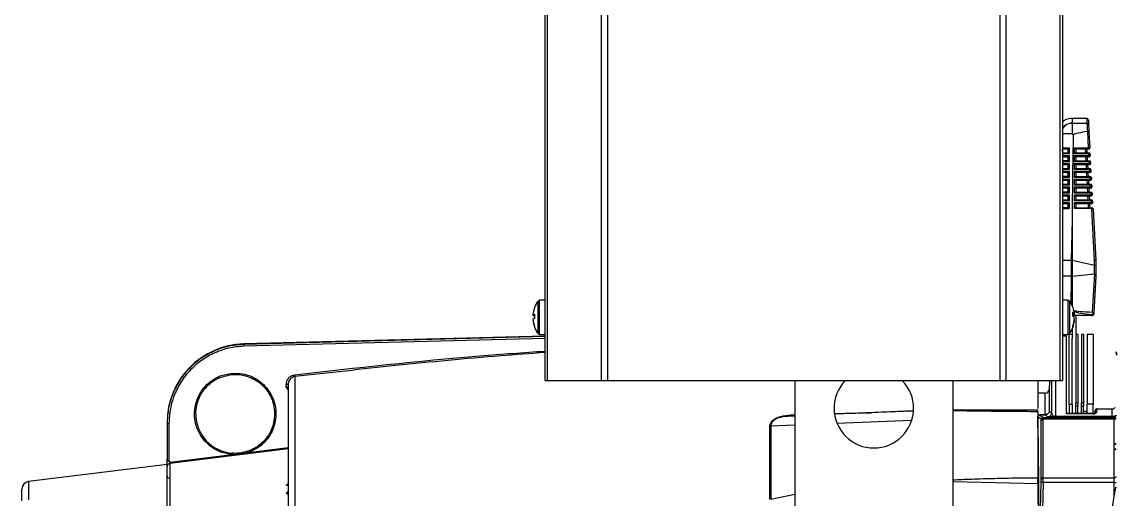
# Model space of a CAD drawing. Extents: x 7 to 135, y 1 to 99.
# Drawn here: x 7.95 to 16.62, y 47.36 to 51.14 of the extents above; entities that cross this region are included whole.
import ezdxf

# ---------------------------------------------------------------- set-up
doc = ezdxf.new("R2010")
doc.units = 0
doc.header["$MEASUREMENT"] = 0
doc.layers.add('OBJECT', color=7, linetype='CONTINUOUS')

msp = doc.modelspace()

# ---------------------------------------------------------------- linework, layer by layer
at = {"layer": 'OBJECT'}
for p, q in [((12.0922, 48.3), (12.0922, 55.075)), ((12.1127, 48.3), (12.1127, 55.075)), ((12.5401, 48.3), (12.5401, 55.075)), ((12.5896, 48.3), (12.5896, 55.075)), ((15.6948, 55.075), (15.6948, 48.3)), ((15.7443, 55.075), (15.7443, 48.3)), ((16.1717, 55.075), (16.1717, 48.3)), ((16.1922, 55.075), (16.1922, 48.3)), ((16.387, 50.375), (16.268, 50.375)), ((16.2684, 50.3384), (16.2684, 50.3379)), ((16.2684, 50.3379), (16.3889, 50.3379)), ((16.2684, 50.2542), (16.2774, 50.2451)), ((16.3924, 50.2724), (16.3921, 50.2724)), ((16.3992, 50.1437), (16.3924, 50.2724)), ((16.402, 50.27), (16.4087, 50.143)), ((16.1922, 50.1158), (16.1927, 50.132)), ((16.2384, 50.1031), (16.2384, 50.1328)), ((16.2889, 50.1428), (16.3992, 50.1437)), ((16.2889, 50.0947), (16.2889, 50.1428)), ((16.3988, 50.1325), (16.2984, 50.1316)), ((16.2984, 50.1318), (16.2984, 50.1034)), ((16.3764, 50.1027), (16.3748, 50.1323)), ((16.3842, 50.1324), (16.3858, 50.1026)), ((16.2384, 50.0411), (16.2384, 50.0708)), ((16.4019, 50.0937), (16.2889, 50.0947)), ((16.2889, 50.0808), (16.4025, 50.0817)), ((16.2889, 50.0327), (16.2889, 50.0808)), ((16.4052, 50.0317), (16.2889, 50.0327)), ((16.2983, 50.1034), (16.4014, 50.1025)), ((16.2983, 50.0414), (16.4047, 50.0404)), ((16.4021, 50.0705), (16.2984, 50.0696)), ((16.2984, 50.0698), (16.2984, 50.0414)), ((16.3796, 50.0407), (16.3781, 50.0703)), ((16.3875, 50.0704), (16.3891, 50.0406)), ((16.4025, 50.0817), (16.4019, 50.0937)), ((16.4058, 50.0198), (16.4052, 50.0317)), ((16.4113, 50.093), (16.412, 50.0811)), ((16.4146, 50.031), (16.4152, 50.0191)), ((16.2384, 49.9792), (16.2384, 50.0087)), ((16.2384, 49.9172), (16.2384, 49.9466)), ((16.2889, 50.0188), (16.4058, 50.0198)), ((16.2889, 49.9707), (16.2889, 50.0188)), ((16.4084, 49.9696), (16.2889, 49.9707)), ((16.2889, 49.9568), (16.4091, 49.9578)), ((16.2889, 49.9087), (16.2889, 49.9568)), ((16.2983, 49.9794), (16.408, 49.9784)), ((16.4053, 50.0086), (16.2984, 50.0076)), ((16.2984, 50.0078), (16.2984, 49.9794)), ((16.4086, 49.9466), (16.2984, 49.9456)), ((16.2984, 49.9458), (16.2984, 49.9174)), ((16.3829, 49.9786), (16.3814, 50.0083)), ((16.3862, 49.9166), (16.3846, 49.9464)), ((16.3908, 50.0084), (16.3924, 49.9786)), ((16.394, 49.9465), (16.3956, 49.9165)), ((16.4091, 49.9578), (16.4084, 49.9696)), ((16.4179, 49.9689), (16.4185, 49.9571)), ((16.2384, 49.8552), (16.2384, 49.8846)), ((16.4117, 49.9076), (16.2889, 49.9087)), ((16.2889, 49.8948), (16.4123, 49.8958)), ((16.2889, 49.8467), (16.2889, 49.8948)), ((16.2983, 49.9174), (16.4113, 49.9164)), ((16.4119, 49.8846), (16.2984, 49.8836)), ((16.2984, 49.8838), (16.2984, 49.8554)), ((16.3895, 49.8546), (16.3879, 49.8844)), ((16.3973, 49.8845), (16.3989, 49.8545)), ((16.4123, 49.8958), (16.4117, 49.9076)), ((16.4212, 49.9069), (16.4218, 49.8951)), ((16.2384, 49.7932), (16.2384, 49.8225)), ((16.415, 49.8456), (16.2889, 49.8467)), ((16.2889, 49.8328), (16.4156, 49.8339)), ((16.2889, 49.7847), (16.2889, 49.8328)), ((16.4183, 49.7835), (16.2889, 49.7847)), ((16.2889, 49.7708), (16.4189, 49.7719)), ((16.2889, 49.7227), (16.2889, 49.7708)), ((16.2983, 49.8554), (16.4145, 49.8544)), ((16.2983, 49.7934), (16.4178, 49.7923)), ((16.4152, 49.8226), (16.2984, 49.8216)), ((16.2984, 49.8218), (16.2984, 49.7934)), ((16.3927, 49.7925), (16.3912, 49.8224)), ((16.4006, 49.8225), (16.4022, 49.7925)), ((16.4156, 49.8339), (16.415, 49.8456)), ((16.4189, 49.7719), (16.4183, 49.7835)), ((16.4244, 49.8449), (16.4251, 49.8332)), ((16.4277, 49.7829), (16.4283, 49.7712)), ((16.2384, 49.7313), (16.2384, 49.7604)), ((16.2384, 49.6693), (16.2384, 49.6984)), ((16.4215, 49.7215), (16.2889, 49.7227)), ((16.2889, 49.7088), (16.4221, 49.7099)), ((16.2889, 49.6607), (16.2889, 49.7088)), ((16.2983, 49.7314), (16.4211, 49.7303)), ((16.4184, 49.7607), (16.2984, 49.7596)), ((16.2984, 49.7598), (16.2984, 49.7314)), ((16.4217, 49.6987), (16.2984, 49.6976)), ((16.2984, 49.6978), (16.2984, 49.6694)), ((16.396, 49.7305), (16.3944, 49.7605)), ((16.3993, 49.6685), (16.3977, 49.6985)), ((16.4039, 49.7605), (16.4055, 49.7304)), ((16.4071, 49.6986), (16.4087, 49.6684)), ((16.4221, 49.7099), (16.4215, 49.7215)), ((16.431, 49.7208), (16.4316, 49.7092)), ((16.4248, 49.6595), (16.2889, 49.6607)), ((16.2983, 49.6694), (16.4244, 49.6683)), ((16.4464, 49.251), (16.4248, 49.6595)), ((16.4343, 49.6588), (16.4559, 49.25)), ((16.2684, 49.5386), (16.2684, 49.2501)), ((16.2668, 49.25), (16.2616, 49.25)), ((16.2616, 49.25), (16.2616, 49.125)), ((16.2668, 49.125), (16.2668, 49.25)), ((16.2699, 49.2497), (16.2699, 49.1252)), ((16.4461, 49.2115), (16.2699, 49.2497)), ((16.4464, 49.2114), (16.4464, 49.251)), ((16.4559, 49.25), (16.4559, 49.25)), ((16.4559, 49.25), (16.4559, 49.2108)), ((16.4461, 49.1438), (16.4461, 49.2115)), ((16.4559, 49.2108), (16.4559, 49.1333)), ((16.2616, 49.125), (16.2668, 49.125)), ((16.2676, 49.125), (16.2691, 49.1251)), ((16.2676, 48.8953), (16.2676, 49.125)), ((16.2691, 49.1251), (16.2691, 48.8919)), ((16.2699, 49.1252), (16.4461, 49.1438)), ((16.4311, 48.8414), (16.4475, 49.1436)), ((16.4559, 49.125), (16.4402, 48.8367)), ((16.4559, 49.1333), (16.4559, 49.125)), ((12.0366, 48.6713), (12.0366, 48.9287)), ((12.0922, 48.935), (12.0488, 48.935)), ((12.0488, 48.665), (12.0488, 48.935)), ((16.2356, 48.935), (16.1922, 48.935)), ((16.2356, 48.935), (16.2356, 48.6723)), ((16.2478, 48.9287), (16.2478, 48.6782)), ((11.9967, 48.8201), (12.0092, 48.8188)), ((12.009, 48.8153), (11.9967, 48.8164)), ((16.2754, 48.8218), (16.2877, 48.8233)), ((11.9967, 48.7799), (11.9971, 48.7799)), ((16.2877, 48.8114), (16.275, 48.8106)), ((16.2863, 48.7768), (16.2877, 48.7767)), ((16.4206, 48.815), (16.2873, 48.815)), ((16.2984, 48.815), (16.2984, 48.6335)), ((16.4206, 48.815), (16.4296, 48.8151)), ((12.0922, 48.6519), (9.7058, 48.5895)), ((12.0922, 48.6477), (9.7058, 48.5853)), ((12.0488, 48.665), (12.0922, 48.665)), ((16.1922, 48.665), (16.2356, 48.665)), ((16.2237, 48.65), (16.1922, 48.65)), ((16.2237, 48.0344), (16.2237, 48.65)), ((16.2356, 48.6723), (16.2356, 48.665)), ((16.2684, 48.665), (16.2444, 48.665)), ((16.2444, 48.1128), (16.2444, 48.665)), ((16.2478, 48.6782), (16.2478, 48.6713)), ((16.2684, 48.7064), (16.2684, 48.6335)), ((16.3133, 48.665), (16.2984, 48.665)), ((16.3133, 48.665), (16.3133, 48.1217)), ((16.3582, 48.665), (16.3433, 48.665)), ((16.3433, 48.665), (16.3433, 48.1217)), ((16.3582, 48.665), (16.3582, 48.1217)), ((16.4362, 48.665), (16.3882, 48.665)), ((16.3882, 48.665), (16.3882, 48.1128)), ((16.4362, 48.665), (16.4362, 48.1128)), ((9.7058, 48.5895), (9.7058, 48.5853)), ((12.0922, 48.6331), (9.7062, 48.5707)), ((16.2684, 48.1128), (16.2684, 48.6335)), ((16.2984, 48.6335), (16.2984, 48.1217)), ((10.1102, 48.3302), (10.1102, 46.3485)), ((12.0922, 48.3), (12.1127, 48.3)), ((12.1127, 48.3), (12.5401, 48.3)), ((12.5401, 48.3), (12.5896, 48.3)), ((12.5896, 48.3), (15.6948, 48.3)), ((14.0722, 48.3), (14.0722, 44.5374)), ((15.3222, 48.3), (15.3222, 44.5374)), ((15.6948, 48.3), (15.7443, 48.3)), ((15.7443, 48.3), (16.1717, 48.3)), ((15.9972, 48.3), (15.9972, 48.0767)), ((16.09, 48.3), (16.0863, 48.2284)), ((16.1069, 48.041), (16.1069, 48.3)), ((16.1368, 48.3), (16.1368, 48.0162)), ((16.1717, 48.3), (16.1922, 48.3)), ((10.0422, 48.2475), (10.0422, 48.2699)), ((16.0863, 48.2284), (16.0863, 48.0563)), ((16.0563, 48.2), (15.9972, 48.2)), ((16.0563, 48.0287), (16.0563, 48.2)), ((16.2984, 48.1217), (16.3133, 48.1217)), ((16.2984, 48.0965), (16.2984, 48.1217)), ((16.3133, 48.1217), (16.3133, 48.0965)), ((16.3433, 48.1217), (16.3582, 48.1217)), ((16.3433, 48.0965), (16.3433, 48.1217)), ((16.3582, 48.1217), (16.3582, 48.0965)), ((15.0115, 48.0585), (14.3859, 48.0319)), ((15.0053, 48.058), (14.3913, 48.0319)), ((15.9972, 48.0655), (15.3222, 48.0635)), ((15.9972, 48.0526), (15.9972, 47.5294)), ((16.4346, 48.0372), (16.2237, 48.0372)), ((16.2444, 48.1128), (16.2684, 48.1128)), ((16.2444, 48.1128), (16.2444, 48.0372)), ((16.2684, 48.1128), (16.2684, 48.0372)), ((16.3133, 48.0965), (16.2984, 48.0965)), ((16.2984, 48.0372), (16.2984, 48.0965)), ((16.3133, 48.0372), (16.3133, 48.0965)), ((16.3582, 48.0965), (16.3433, 48.0965)), ((16.3433, 48.0372), (16.3433, 48.0965)), ((16.3582, 48.0372), (16.3582, 48.0965)), ((16.3882, 48.0528), (16.3582, 48.0528)), ((16.4362, 48.1128), (16.3882, 48.1128)), ((16.3882, 48.0372), (16.3882, 48.1128)), ((16.4346, 48.0344), (16.4346, 48.0372)), ((16.4362, 48.0373), (16.4362, 48.1128)), ((16.4492, 48.0429), (16.4492, 48.0463)), ((16.4637, 48.0749), (16.4639, 48.0749)), ((16.4639, 48.0749), (16.4642, 48.0555)), ((16.4639, 48.0749), (16.5873, 48.0749)), ((16.5873, 48.0162), (16.5873, 48.0749)), ((9.0972, 47.9587), (9.0972, 47.6776)), ((9.1122, 47.959), (9.1122, 47.6602)), ((14.0722, 48.0184), (14.0353, 48.0168)), ((14.4056, 47.9607), (14.9972, 47.9847)), ((16.0236, 47.9921), (15.9961, 48.0118)), ((16.0092, 48.0287), (16.0563, 48.0287)), ((16.0092, 48.0279), (16.0092, 48.0287)), ((16.0092, 48.0279), (16.0386, 48.0067)), ((16.0563, 48.0279), (16.0092, 48.0279)), ((16.0386, 48.0067), (16.6023, 48.0067)), ((16.6023, 47.9929), (16.039, 47.9929)), ((16.0563, 48.0287), (16.0563, 48.0287)), ((16.0563, 48.0279), (16.0563, 48.0287)), ((16.0564, 48.0279), (16.0563, 48.0279)), ((16.1368, 48.0105), (16.1368, 48.0162)), ((16.1368, 48.0162), (16.5873, 48.0162)), ((16.5959, 48.0105), (16.1368, 48.0105)), ((16.4346, 48.0344), (16.2237, 48.0344)), ((16.6023, 48.0067), (16.6023, 48.0102)), ((16.6023, 47.9929), (16.6023, 48.0067)), ((16.6023, 47.7933), (16.6023, 47.9929)), ((13.8807, 47.9394), (13.8736, 47.9389)), ((13.8807, 47.9394), (14.0722, 47.9472)), ((10.0572, 47.7588), (9.1191, 47.6432)), ((9.1221, 47.6533), (9.6121, 47.7137)), ((9.6121, 47.7137), (9.7396, 47.7295)), ((9.7396, 47.7295), (10.0572, 47.7686)), ((16.6023, 47.5285), (16.6023, 47.7504)), ((9.0968, 47.6342), (7.9995, 47.4994)), ((9.0968, 46.3572), (9.0968, 47.6342)), ((9.1221, 47.6533), (9.1122, 47.6602)), ((9.1191, 47.6432), (9.1191, 46.3308)), ((16.039, 47.5285), (16.6023, 47.5285)), ((16.6023, 47.4912), (16.6023, 47.5285)), ((7.9468, 47.3468), (7.9468, 47.4399)), ((7.9995, 47.4994), (7.9995, 47.3541)), ((15.3222, 47.4998), (15.9972, 47.4849)), ((15.9972, 46.402), (16.0236, 47.4913)), ((15.9972, 47.4849), (15.9972, 47.3172)), ((16.0386, 47.4912), (16.0091, 46.2764)), ((16.6023, 47.4912), (16.0386, 47.4912)), ((16.6023, 47.3798), (16.6023, 47.4912)), ((13.8807, 47.3602), (14.0722, 47.4006)), ((16.5867, 47.2801), (16.6023, 47.3798))]:
    msp.add_line(p, q, dxfattribs=at)
at = {"layer": 'OBJECT', "flags": 128}
for points in [[(16.3889, 50.3379), (16.3875, 50.3657), (16.387, 50.375)], [(16.3921, 50.2724), (16.3912, 50.2916), (16.3904, 50.3082), (16.3897, 50.3218), (16.3892, 50.3318), (16.3889, 50.3379)], [(16.397, 50.3655), (16.397, 50.3655), (16.3974, 50.3563), (16.3989, 50.3286)], [(16.3989, 50.3286), (16.3992, 50.3232), (16.3997, 50.3142), (16.4003, 50.3021), (16.4011, 50.2872), (16.402, 50.27)], [(16.2877, 48.8114), (16.2869, 48.8184), (16.286, 48.825)], [(16.4296, 48.8151), (16.4296, 48.8164), (16.4298, 48.8192), (16.4299, 48.8234)], [(16.4402, 48.8367), (16.4399, 48.8305), (16.4397, 48.8263), (16.4396, 48.8245)], [(9.6062, 48.3563), (9.6064, 48.3543), (9.6066, 48.3524), (9.6068, 48.3506), (9.6069, 48.3491), (9.607, 48.3478), (9.6071, 48.3468), (9.6072, 48.3463), (9.6072, 48.3461)], [(16.6023, 47.5285), (16.6053, 47.5286), (16.6081, 47.5292), (16.6107, 47.5301), (16.6129, 47.5313), (16.6148, 47.5327), (16.6162, 47.5344), (16.6171, 47.5362), (16.6173, 47.538)]]:
    msp.add_lwpolyline(points, dxfattribs=at)
at = {"layer": 'OBJECT'}
for centre, radius, start, end in [((16.387, 50.365), 0.01, 3.02255, 85.06531), ((16.389, 50.328), 0.00991, 3.46812, 90.55807), ((16.3448, 50.1402), 0.0545, 351.86657, 3.68243), ((16.3987, 50.1425), 0.01, 270.5, 3.02255), ((16.4025, 50.1236), 0.0204, 72.38843, 99.27879), ((16.3609, 50.0961), 0.041, 356.69058, 8.99224), ((16.4014, 50.0925), 0.01, 3.02255, 89.5), ((16.4052, 50.0736), 0.0204, 72.37884, 99.28131), ((16.3481, 50.0782), 0.0545, 351.86796, 3.68127), ((16.402, 50.0805), 0.01, 270.5, 3.02255), ((16.4058, 50.0616), 0.0204, 72.37712, 99.28304), ((16.3643, 50.034), 0.041, 356.68239, 9.00768), ((16.4046, 50.0304), 0.01, 3.02255, 89.5), ((16.4084, 50.0115), 0.0204, 72.37884, 99.28131), ((16.3514, 50.0163), 0.0545, 351.8641, 3.67915), ((16.4053, 50.0186), 0.01, 270.5, 3.02255), ((16.4091, 49.9996), 0.0204, 72.39562, 99.26454), ((16.3675, 49.972), 0.041, 356.68801, 9.00206), ((16.4079, 49.9684), 0.01, 3.02255, 89.5), ((16.4117, 49.9495), 0.0204, 72.39015, 99.27707), ((16.3546, 49.9543), 0.0545, 351.86359, 3.67942), ((16.4085, 49.9566), 0.01, 270.5, 3.02255), ((16.4123, 49.9377), 0.0204, 72.38669, 99.28002), ((16.3708, 49.91), 0.041, 356.68772, 9.00273), ((16.4112, 49.9064), 0.01, 3.02255, 89.5), ((16.415, 49.8875), 0.0204, 72.39216, 99.26748), ((16.3579, 49.8923), 0.0545, 351.86796, 3.68127), ((16.4118, 49.8946), 0.01, 270.5, 3.02255), ((16.4156, 49.8757), 0.0204, 72.37712, 99.28304), ((16.374, 49.8479), 0.041, 356.69142, 8.99903), ((16.4145, 49.8444), 0.01, 3.02255, 89.5), ((16.4183, 49.8255), 0.0204, 72.37672, 99.28292), ((16.3612, 49.8304), 0.0545, 351.86708, 3.68215), ((16.4151, 49.8326), 0.01, 270.5, 3.02255), ((16.4189, 49.8137), 0.0204, 72.3939, 99.26625), ((16.3774, 49.7859), 0.041, 356.67845, 9.00398), ((16.4177, 49.7823), 0.01, 3.02255, 89.5), ((16.4215, 49.7634), 0.0204, 72.37712, 99.28304), ((16.3645, 49.7684), 0.0545, 351.86359, 3.67942), ((16.4184, 49.7707), 0.01, 270.5, 3.02255), ((16.4222, 49.7518), 0.0204, 72.37884, 99.28131), ((16.3806, 49.7239), 0.041, 356.67801, 9.00442), ((16.421, 49.7203), 0.01, 3.02255, 89.5), ((16.4248, 49.7014), 0.0204, 72.38843, 99.27879), ((16.3677, 49.7064), 0.0545, 351.86431, 3.67894), ((16.4216, 49.7087), 0.01, 270.5, 3.02255), ((16.4254, 49.6898), 0.0204, 72.37538, 99.28427), ((16.3839, 49.6619), 0.0409, 356.67772, 9.0051), ((16.4243, 49.6583), 0.01, 3.02255, 89.5), ((16.4281, 49.6393), 0.0204, 72.3939, 99.26625), ((12.216, 48.8), 0.2208, 144.3318, 159.58293), ((12.0488, 48.92), 0.015, 90, 144.3318), ((16.2356, 48.92), 0.015, 35.6682, 90), ((16.0684, 48.8), 0.2208, 14.38961, 35.6682), ((12.2141, 48.802), 0.2181, 159.71923, 175.23436), ((12.0115, 48.7998), 0.0252, 94.54373, 125.93209), ((12.018, 48.8394), 0.0313, 227.2184, 254.25261), ((12.0106, 48.8764), 0.00169, 132.31316, 187.53413), ((12.2759, 48.8078), 0.267, 176.3425, 183.6575), ((16.2547, 48.813), 0.0345, 17.46263, 54.27957), ((16.0341, 48.8248), 0.2413, 356.15281, 3.84719), ((16.0921, 48.8061), 0.1963, 5.02924, 14.38103), ((16.4296, 48.8251), 0.00999, 269.95127, 356.85579), ((16.4296, 48.8251), 0.01, 270.80897, 356.89407), ((12.018, 48.7606), 0.0313, 105.74976, 132.77923), ((12.2168, 48.802), 0.2209, 184.77675, 200.16378), ((12.2141, 48.798), 0.2181, 184.76564, 200.28077), ((12.2763, 48.7921), 0.2674, 178.31775, 180.33783), ((16.0684, 48.8), 0.2208, 324.3318, 345.61039), ((16.2455, 48.7758), 0.044, 16.95542, 48.19426), ((16.0843, 48.8066), 0.2042, 338.99634, 354.9416), ((16.0925, 48.7938), 0.1959, 338.58843, 354.97946), ((16.2468, 48.7279), 0.0286, 348.79888, 11.20112), ((16.2537, 48.8205), 0.0352, 324.34205, 344.96674), ((16.4297, 48.8157), 0.000667, 258.31642, 270.49881), ((12.0133, 48.7238), 0.00431, 151.66771, 191.58423), ((12.216, 48.8), 0.2208, 200.41707, 215.6682), ((12.0488, 48.68), 0.015, 215.6682, 270), ((16.2356, 48.68), 0.015, 270, 324.3318), ((9.7222, 47.9647), 0.625, 91.5, 180), ((11.912, 48.6317), 2.2067, 181.20424, 181.58301), ((16.6035, 48.525), 0.0279, 299.74534, 324.15634), ((17.753, 49.238), 7.6965, 186.66538, 186.77387), ((14.6972, 48.08), 0.315, 135.70021, 44.29979), ((10.046, 48.4128), 0.143, 268.50354, 274.50165), ((16.0563, 48.23), 0.03, 270, 357), ((9.6372, 48.035), 0.3125, 179.99997, 265.53657), ((16.0769, 48.0423), 0.03, 270.04059, 357.4986), ((16.4631, 48.0416), 0.0139, 85.28814, 174.81415), ((9.1084, 47.8159), 0.1432, 88.50731, 94.49788), ((16.0386, 47.9917), 0.015, 90.03404, 178.55992), ((16.0376, 47.9792), 0.0138, 84.08824, 169.34456), ((16.0653, 48.0287), 0.00898, 179.89793, 185.52022), ((16.5953, 48.0213), 0.0108, 273.07686, 327.71753), ((16.6023, 48.0252), 0.015, 269.99469, 359.99859), ((16.6023, 48.0217), 0.015, 269.99405, 359.9981), ((16.6039, 48.0064), 0.0136, 263.56449, 351.63267), ((16.6042, 47.8066), 0.0134, 262.09955, 348.89458), ((10.1407, 47.6749), 0.5301, 174.74229, 175.79517), ((9.3525, 47.6023), 0.4075, 18.18764, 19.55784), ((16.6042, 47.7636), 0.0134, 261.79851, 348.26039), ((9.1221, 47.6184), 0.0249, 96.86585, 179.90106), ((9.1118, 47.5419), 0.015, 180, 269), ((16.0369, 47.5152), 0.0135, 80.7785, 162.27398), ((8.0068, 47.4399), 0.06, 97, 180), ((10.0433, 47.4822), 0.0139, 272.93328, 356.60955), ((16.0295, 47.2638), 0.2276, 87.69781, 91.47257), ((16.6061, 47.7062), 0.215, 269.00118, 272.99976), ((10.0435, 47.424), 0.0137, 272.13494, 355.83186)]:
    msp.add_arc(centre, radius, start, end, dxfattribs=at)
for centre, major_axis, ratio, start_param, end_param in [((18.5581, 50.2199), (2.2897, -0.0147), 0.052015, 2.811677, 3.052791), ((16.2884, 50.1415), (0.00996, -0.00988), 0.087934, 0.08695, 1.605386), ((16.2884, 50.0935), (0.00999, 0.00991), 0.035372, 0.03505, 1.483386), ((16.2884, 50.0795), (0.00996, -0.00988), 0.087934, 0.08695, 1.605386), ((16.2884, 50.0315), (0.00999, 0.00991), 0.035372, 0.03505, 1.483386), ((16.2884, 50.0175), (0.00996, -0.00988), 0.087934, 0.08695, 1.605386), ((16.2884, 49.9695), (0.00999, 0.00991), 0.035372, 0.03505, 1.483386), ((16.2884, 49.9555), (0.00996, -0.00988), 0.087934, 0.08695, 1.605386), ((16.2884, 49.9075), (0.00999, 0.00991), 0.035372, 0.03505, 1.483386), ((16.2884, 49.8935), (0.00996, -0.00988), 0.087934, 0.08695, 1.605386), ((16.2884, 49.8455), (0.00999, 0.00991), 0.035372, 0.03505, 1.483386), ((16.2884, 49.8315), (0.00996, -0.00988), 0.087934, 0.08695, 1.605386), ((16.2884, 49.7835), (0.00999, 0.00991), 0.035372, 0.03505, 1.483386), ((16.2884, 49.7695), (0.00996, -0.00988), 0.087934, 0.08695, 1.605386), ((16.2884, 49.7215), (0.00999, 0.00991), 0.035372, 0.03505, 1.483386), ((16.2884, 49.7075), (0.00996, -0.00988), 0.087934, 0.08695, 1.605386), ((16.2884, 49.6595), (0.00999, 0.00991), 0.035372, 0.03505, 1.483386), ((18.3309, 45.2317), (0, 19.0675), 0.111038, 1.342949, 1.358461), ((16.2616, 50.2273), (0, 0.9773), 0.122785, 3.138252, 3.141593), ((16.2668, 50.2273), (0, 0.9773), 0.122785, 3.141593, 3.154684), ((16.2668, 50.228), (-0.0064, 0.9787), 0.122438, 3.101128, 3.114217), ((16.4459, 49.2497), (0.01, 0.00026), 0.120424, 0.003177, 1.515259), ((16.4459, 49.293), (-0.0005, 0.0816), 0.122438, 3.114217, 3.140397), ((16.4459, 49.2108), (0.01, 0), 0.061163, 0, 1.518436), ((18.3309, 48.7672), (0, 7.8848), 0.262774, 1.525405, 1.552568), ((16.2616, 48.6772), (0, 0.4478), 0.267949, 0, 0.004204), ((16.2668, 48.6772), (0, 0.4478), 0.267949, 6.276674, 6.283185), ((16.2668, 48.6768), (0.007, 0.4485), 0.267094, 0.032491, 0.039008), ((16.4459, 49.1064), (0.0006, 0.0374), 0.267094, 6.175075, 6.315676), ((16.8387, 48.8672), (0.5695, 0.0078), 0.050872, 3.328891, 3.914226), ((16.8371, 48.875), (0.5695, 0.0157), 0.101686, 3.358212, 3.913119), ((15.9025, 45.2896), (0.0723, 2.925), 0.024678, 5.113869, 5.909219), ((16.0225, 47.9471), (0.0011, 0.045), 0.024678, 5.591926, 6.266342), ((15.9025, 45.2904), (0.0864, 3.495), 0.024678, 5.404557, 5.591926), ((16.0375, 47.9467), (0.0011, 0.06), 0.018513, 5.59166, 6.266075), ((15.9175, 45.29), (0.0864, 3.51), 0.024572, 5.404551, 5.591921), ((16.0225, 47.4906), (0.0011, 0.045), 0.024678, 4.730452, 5.404557), ((16.0375, 47.4902), (0.0011, 0.06), 0.018513, 4.730185, 5.40429)]:
    msp.add_ellipse(centre, major_axis=major_axis, ratio=ratio, start_param=start_param, end_param=end_param, dxfattribs=at)
for points, knots in [([(16.2684, 50.3384), (16.2568, 50.3367), (16.2327, 50.3332), (16.2053, 50.317), (16.1952, 50.3016), (16.1922, 50.2969)], [0, 0, 0, 0, 0.392803, 0.814368, 1, 1, 1, 1]), ([(16.2684, 50.3379), (16.2573, 50.3361), (16.2345, 50.3324), (16.2069, 50.315), (16.1962, 50.2983), (16.1922, 50.292)], [0, 0, 0, 0, 0.368727, 0.763216, 1, 1, 1, 1]), ([(16.2684, 50.375), (16.2515, 50.3739), (16.2255, 50.3722), (16.2047, 50.3571), (16.1974, 50.3518)], [0, 0, 0, 0, 0.648329, 1, 1, 1, 1]), ([(16.2684, 50.375), (16.2684, 50.3735), (16.2684, 50.3704), (16.2684, 50.3491), (16.2684, 50.3384)], [0, 0, 0, 0, 0.4999999, 1, 1, 1, 1]), ([(16.2684, 50.3379), (16.2684, 50.3351), (16.2684, 50.3294), (16.2684, 50.3102), (16.2684, 50.2851), (16.2684, 50.2645), (16.2684, 50.2542)], [0, 0, 0, 0, 0.249999, 0.5, 0.749997, 1, 1, 1, 1]), ([(16.2684, 50.2542), (16.2577, 50.2542), (16.2364, 50.2542), (16.2099, 50.2529), (16.1977, 50.2514), (16.1922, 50.2507)], [0, 0, 0, 0, 0.35652, 0.71304, 1, 1, 1, 1]), ([(16.2774, 50.2451), (16.2773, 50.2394), (16.2768, 50.211), (16.2746, 50.0916), (16.2706, 49.8618), (16.2692, 49.6547), (16.2684, 49.5386)], [0, 0, 0, 0, 0.024147, 0.120738, 0.507103, 1, 1, 1, 1]), ([(16.3924, 50.2724), (16.3936, 50.2724), (16.3958, 50.2724), (16.3987, 50.272), (16.4008, 50.2714), (16.4018, 50.2707), (16.402, 50.2702), (16.402, 50.27), (16.402, 50.27)], [0, 0, 0, 0, 0.21929, 0.438491, 0.659231, 0.882982, 0.985838, 1, 1, 1, 1]), ([(16.1922, 50.1429), (16.1926, 50.143), (16.1997, 50.143), (16.2171, 50.1429), (16.2356, 50.1428), (16.2428, 50.1428), (16.245, 50.1428)], [0, 0, 0, 0, 0.038112, 0.65195, 0.891513, 1, 1, 1, 1]), ([(16.2384, 50.1316), (16.2274, 50.1317), (16.2087, 50.1319), (16.1974, 50.132), (16.1927, 50.132)], [0, 0, 0, 0, 0.581898, 1, 1, 1, 1]), ([(16.2384, 50.1328), (16.2385, 50.1335), (16.2387, 50.1348), (16.2407, 50.138), (16.243, 50.1407), (16.2446, 50.1424), (16.245, 50.1428), (16.245, 50.1428)], [0, 0, 0, 0, 0.236933, 0.528789, 0.900033, 0.991373, 1, 1, 1, 1]), ([(16.245, 50.1428), (16.245, 50.1362), (16.2451, 50.1202), (16.2451, 50.1041), (16.2451, 50.0947)], [0, 0, 0, 0, 0.4123149, 1, 1, 1, 1]), ([(16.1898, 50.0409), (16.1964, 50.041), (16.2093, 50.0411), (16.2289, 50.0413), (16.2384, 50.0414)], [0, 0, 0, 0, 0.5154717, 1, 1, 1, 1]), ([(16.2384, 50.0696), (16.2274, 50.0697), (16.2079, 50.0699), (16.1959, 50.07), (16.1907, 50.07)], [0, 0, 0, 0, 0.5636591, 1, 1, 1, 1]), ([(16.1918, 50.103), (16.1983, 50.103), (16.2107, 50.1031), (16.2294, 50.1033), (16.2384, 50.1034)], [0, 0, 0, 0, 0.523946, 1, 1, 1, 1]), ([(16.2451, 50.0947), (16.2429, 50.0947), (16.2343, 50.0946), (16.2147, 50.0944), (16.2011, 50.0942), (16.1922, 50.094)], [0, 0, 0, 0, 0.111288, 0.419212, 1, 1, 1, 1]), ([(16.1922, 50.081), (16.2018, 50.081), (16.2156, 50.081), (16.2352, 50.0809), (16.2429, 50.0808), (16.2452, 50.0808)], [0, 0, 0, 0, 0.619264, 0.887468, 1, 1, 1, 1]), ([(16.2453, 50.0327), (16.243, 50.0327), (16.2343, 50.0326), (16.2147, 50.0324), (16.201, 50.0322), (16.1922, 50.032)], [0, 0, 0, 0, 0.114322, 0.425101, 1, 1, 1, 1]), ([(16.2451, 50.0947), (16.2451, 50.0947), (16.2448, 50.0951), (16.2431, 50.0967), (16.2408, 50.0993), (16.2387, 50.1019), (16.2385, 50.1027), (16.2384, 50.1031)], [0, 0, 0, 0, 0.008279, 0.094533, 0.478373, 0.770554, 1, 1, 1, 1]), ([(16.2384, 50.0708), (16.2385, 50.0713), (16.2387, 50.0727), (16.2406, 50.0757), (16.243, 50.0785), (16.2447, 50.0803), (16.2452, 50.0808), (16.2452, 50.0808)], [0, 0, 0, 0, 0.22565, 0.506977, 0.868226, 0.991447, 1, 1, 1, 1]), ([(16.2453, 50.0327), (16.2453, 50.0327), (16.2449, 50.0332), (16.2431, 50.0349), (16.2407, 50.0375), (16.2387, 50.04), (16.2385, 50.0408), (16.2384, 50.0411)], [0, 0, 0, 0, 0.008186, 0.119687, 0.493721, 0.776726, 1, 1, 1, 1]), ([(16.2452, 50.0808), (16.2452, 50.0742), (16.2452, 50.0582), (16.2453, 50.0421), (16.2453, 50.0327)], [0, 0, 0, 0, 0.412358, 1, 1, 1, 1]), ([(16.2384, 50.0076), (16.2273, 50.0077), (16.207, 50.0079), (16.1944, 50.008), (16.1887, 50.0081)], [0, 0, 0, 0, 0.547051, 1, 1, 1, 1]), ([(16.1922, 50.019), (16.2014, 50.019), (16.2151, 50.019), (16.2347, 50.0189), (16.243, 50.0188), (16.2454, 50.0188)], [0, 0, 0, 0, 0.5914865, 0.8848434, 1, 1, 1, 1]), ([(16.1922, 49.979), (16.1977, 49.979), (16.2099, 49.9791), (16.2283, 49.9793), (16.2384, 49.9794)], [0, 0, 0, 0, 0.453276, 1, 1, 1, 1]), ([(16.2455, 49.9707), (16.2431, 49.9707), (16.2344, 49.9706), (16.2147, 49.9704), (16.201, 49.9702), (16.1922, 49.9701)], [0, 0, 0, 0, 0.117315, 0.430764, 1, 1, 1, 1]), ([(16.1922, 49.957), (16.2009, 49.957), (16.2146, 49.957), (16.2343, 49.9569), (16.2431, 49.9568), (16.2455, 49.9568)], [0, 0, 0, 0, 0.5640634, 0.8822232, 1, 1, 1, 1]), ([(16.2384, 49.9456), (16.2271, 49.9457), (16.2086, 49.9459), (16.1968, 49.946), (16.1922, 49.946)], [0, 0, 0, 0, 0.607588, 1, 1, 1, 1]), ([(16.2384, 50.0087), (16.2385, 50.0093), (16.2387, 50.0105), (16.2406, 50.0135), (16.243, 50.0164), (16.2448, 50.0182), (16.2453, 50.0188), (16.2454, 50.0188)], [0, 0, 0, 0, 0.220766, 0.494544, 0.847807, 0.991514, 1, 1, 1, 1]), ([(16.2455, 49.9707), (16.2454, 49.9707), (16.2449, 49.9713), (16.2431, 49.9731), (16.2407, 49.9757), (16.2387, 49.9781), (16.2385, 49.9788), (16.2384, 49.9792)], [0, 0, 0, 0, 0.008124, 0.143851, 0.508254, 0.782553, 1, 1, 1, 1]), ([(16.2384, 49.9466), (16.2385, 49.9472), (16.2387, 49.9484), (16.2406, 49.9513), (16.243, 49.9542), (16.2448, 49.9561), (16.2455, 49.9568), (16.2455, 49.9568)], [0, 0, 0, 0, 0.21612, 0.482653, 0.828149, 0.991679, 1, 1, 1, 1]), ([(16.2454, 50.0188), (16.2454, 50.0122), (16.2454, 49.9962), (16.2455, 49.9801), (16.2455, 49.9707)], [0, 0, 0, 0, 0.412389, 1, 1, 1, 1]), ([(16.2455, 49.9568), (16.2455, 49.9502), (16.2456, 49.9342), (16.2456, 49.9181), (16.2456, 49.9087)], [0, 0, 0, 0, 0.412426, 1, 1, 1, 1]), ([(16.1922, 49.917), (16.1973, 49.917), (16.2094, 49.9171), (16.2277, 49.9173), (16.2384, 49.9174)], [0, 0, 0, 0, 0.420212, 1, 1, 1, 1]), ([(16.2456, 49.9087), (16.2432, 49.9087), (16.2344, 49.9086), (16.2148, 49.9084), (16.201, 49.9082), (16.1922, 49.9081)], [0, 0, 0, 0, 0.120259, 0.436206, 1, 1, 1, 1]), ([(16.1922, 49.895), (16.2005, 49.895), (16.2141, 49.895), (16.2338, 49.8949), (16.2432, 49.8948), (16.2457, 49.8948)], [0, 0, 0, 0, 0.536967, 0.879594, 1, 1, 1, 1]), ([(16.2384, 49.8836), (16.227, 49.8837), (16.2086, 49.8839), (16.1967, 49.884), (16.1922, 49.884)], [0, 0, 0, 0, 0.617738, 1, 1, 1, 1]), ([(16.2456, 49.9087), (16.2456, 49.9087), (16.245, 49.9093), (16.2431, 49.9112), (16.2406, 49.9138), (16.2387, 49.9162), (16.2385, 49.9169), (16.2384, 49.9172)], [0, 0, 0, 0, 0.0080414, 0.1670337, 0.5220136, 0.7880527, 1, 1, 1, 1]), ([(16.2384, 49.8846), (16.2385, 49.8851), (16.2387, 49.8863), (16.2405, 49.8891), (16.243, 49.8921), (16.2449, 49.8941), (16.2456, 49.8948), (16.2457, 49.8948)], [0, 0, 0, 0, 0.211706, 0.471307, 0.809161, 0.991786, 1, 1, 1, 1]), ([(16.2457, 49.8948), (16.2457, 49.8882), (16.2457, 49.8721), (16.2458, 49.8561), (16.2458, 49.8467)], [0, 0, 0, 0, 0.412461, 1, 1, 1, 1]), ([(16.1922, 49.855), (16.1968, 49.855), (16.2089, 49.8551), (16.2272, 49.8553), (16.2384, 49.8554)], [0, 0, 0, 0, 0.387029, 1, 1, 1, 1]), ([(16.2458, 49.8467), (16.2433, 49.8467), (16.2344, 49.8466), (16.2148, 49.8464), (16.201, 49.8462), (16.1922, 49.8461)], [0, 0, 0, 0, 0.123155, 0.441441, 1, 1, 1, 1]), ([(16.1922, 49.833), (16.2001, 49.833), (16.2137, 49.833), (16.2334, 49.8329), (16.2433, 49.8328), (16.2458, 49.8328)], [0, 0, 0, 0, 0.510209, 0.876965, 1, 1, 1, 1]), ([(16.2384, 49.8216), (16.2269, 49.8217), (16.2086, 49.8219), (16.1967, 49.822), (16.1922, 49.822)], [0, 0, 0, 0, 0.627387, 1, 1, 1, 1]), ([(16.1922, 49.793), (16.1964, 49.793), (16.2084, 49.7931), (16.2266, 49.7933), (16.2384, 49.7934)], [0, 0, 0, 0, 0.353742, 1, 1, 1, 1]), ([(16.2459, 49.7847), (16.2434, 49.7847), (16.2344, 49.7846), (16.2148, 49.7844), (16.201, 49.7842), (16.1922, 49.7841)], [0, 0, 0, 0, 0.126003, 0.4464586, 1, 1, 1, 1]), ([(16.1922, 49.771), (16.1997, 49.771), (16.2132, 49.771), (16.233, 49.7709), (16.2434, 49.7708), (16.246, 49.7708)], [0, 0, 0, 0, 0.4837784, 0.8743296, 1, 1, 1, 1]), ([(16.2458, 49.8467), (16.2458, 49.8467), (16.245, 49.8474), (16.2431, 49.8494), (16.2406, 49.852), (16.2387, 49.8543), (16.2385, 49.8549), (16.2384, 49.8552)], [0, 0, 0, 0, 0.007961, 0.189296, 0.535071, 0.793257, 1, 1, 1, 1]), ([(16.2384, 49.8225), (16.2385, 49.823), (16.2387, 49.8241), (16.2405, 49.8269), (16.243, 49.8299), (16.245, 49.832), (16.2458, 49.8328), (16.2458, 49.8328)], [0, 0, 0, 0, 0.207494, 0.460467, 0.790805, 0.991863, 1, 1, 1, 1]), ([(16.2459, 49.7847), (16.2459, 49.7847), (16.2451, 49.7855), (16.2431, 49.7875), (16.2405, 49.7902), (16.2387, 49.7924), (16.2385, 49.793), (16.2384, 49.7932)], [0, 0, 0, 0, 0.007889, 0.210599, 0.547443, 0.79816, 1, 1, 1, 1]), ([(16.2384, 49.7604), (16.2385, 49.7609), (16.2387, 49.762), (16.2405, 49.7648), (16.243, 49.7678), (16.2451, 49.7699), (16.246, 49.7708), (16.246, 49.7708)], [0, 0, 0, 0, 0.2034717, 0.4500529, 0.7731151, 0.9919327, 1, 1, 1, 1]), ([(16.2458, 49.8328), (16.2458, 49.8262), (16.2459, 49.8101), (16.2459, 49.7941), (16.2459, 49.7847)], [0, 0, 0, 0, 0.412498, 1, 1, 1, 1]), ([(16.246, 49.7708), (16.246, 49.7642), (16.246, 49.7481), (16.2461, 49.7321), (16.2461, 49.7227)], [0, 0, 0, 0, 0.412522, 1, 1, 1, 1]), ([(16.2384, 49.7596), (16.2268, 49.7597), (16.2087, 49.7599), (16.1966, 49.76), (16.1922, 49.76)], [0, 0, 0, 0, 0.636551, 1, 1, 1, 1]), ([(16.1922, 49.731), (16.196, 49.731), (16.2079, 49.7311), (16.226, 49.7313), (16.2384, 49.7314)], [0, 0, 0, 0, 0.320347, 1, 1, 1, 1]), ([(16.2461, 49.7227), (16.2435, 49.7227), (16.2344, 49.7226), (16.2149, 49.7224), (16.2009, 49.7222), (16.1922, 49.7221)], [0, 0, 0, 0, 0.128803, 0.451296, 1, 1, 1, 1]), ([(16.1922, 49.709), (16.1993, 49.709), (16.2128, 49.709), (16.2326, 49.7089), (16.2435, 49.7088), (16.2461, 49.7088)], [0, 0, 0, 0, 0.457697, 0.871705, 1, 1, 1, 1]), ([(16.2384, 49.6976), (16.2267, 49.6977), (16.2087, 49.6979), (16.1965, 49.698), (16.1922, 49.698)], [0, 0, 0, 0, 0.645259, 1, 1, 1, 1]), ([(16.2461, 49.7227), (16.2461, 49.7227), (16.2452, 49.7236), (16.2431, 49.7257), (16.2405, 49.7283), (16.2387, 49.7305), (16.2385, 49.731), (16.2384, 49.7313)], [0, 0, 0, 0, 0.007796, 0.231082, 0.559199, 0.802807, 1, 1, 1, 1]), ([(16.2384, 49.6984), (16.2385, 49.6988), (16.2387, 49.6998), (16.2402, 49.7022), (16.2426, 49.7053), (16.2449, 49.7076), (16.2461, 49.7088), (16.2461, 49.7088)], [0, 0, 0, 0, 0.199303, 0.397095, 0.700915, 0.992025, 1, 1, 1, 1]), ([(16.2461, 49.7088), (16.2461, 49.7022), (16.2462, 49.6861), (16.2462, 49.6701), (16.2463, 49.6607)], [0, 0, 0, 0, 0.412558, 1, 1, 1, 1]), ([(16.1922, 49.669), (16.1956, 49.669), (16.2074, 49.6691), (16.2255, 49.6693), (16.2384, 49.6694)], [0, 0, 0, 0, 0.2868611, 1, 1, 1, 1]), ([(16.2463, 49.6607), (16.2436, 49.6607), (16.2345, 49.6606), (16.2149, 49.6604), (16.2009, 49.6602), (16.1922, 49.6601)], [0, 0, 0, 0, 0.131563, 0.455935, 1, 1, 1, 1]), ([(16.2463, 49.6607), (16.2462, 49.6607), (16.2452, 49.6617), (16.243, 49.6638), (16.2404, 49.6665), (16.2387, 49.6685), (16.2385, 49.6691), (16.2384, 49.6693)], [0, 0, 0, 0, 0.007731, 0.250693, 0.570346, 0.807209, 1, 1, 1, 1]), ([(16.2612, 49.25), (16.2476, 49.2503), (16.2226, 49.2508), (16.2017, 49.2507), (16.1922, 49.2506)], [0, 0, 0, 0, 0.544752, 1, 1, 1, 1]), ([(16.2611, 49.125), (16.2559, 49.1249), (16.2374, 49.1247), (16.2123, 49.1253), (16.197, 49.1262), (16.1922, 49.1265)], [0, 0, 0, 0, 0.20826, 0.750364, 1, 1, 1, 1]), ([(16.4559, 49.1333), (16.4558, 49.1348), (16.4558, 49.1374), (16.4546, 49.1399), (16.4525, 49.1415), (16.45, 49.1426), (16.4482, 49.1433), (16.4475, 49.1436)], [0, 0, 0, 0, 0.281493, 0.477139, 0.67246, 0.878439, 1, 1, 1, 1]), ([(16.4358, 48.8326), (16.4345, 48.8301), (16.4326, 48.8266), (16.4306, 48.8241), (16.43, 48.8234), (16.4299, 48.8234)], [0, 0, 0, 0, 0.696364, 0.978825, 1, 1, 1, 1]), ([(16.4311, 48.8414), (16.4312, 48.8414), (16.4328, 48.8383), (16.4343, 48.8354), (16.4358, 48.8326)], [0, 0, 0, 0, 0.01998, 1, 1, 1, 1]), ([(16.4402, 48.8367), (16.4402, 48.8367), (16.4402, 48.8364), (16.44, 48.8354), (16.4389, 48.834), (16.4372, 48.8331), (16.4361, 48.8327), (16.4358, 48.8326)], [0, 0, 0, 0, 0.017182, 0.202295, 0.55661, 0.898375, 1, 1, 1, 1]), ([(9.7058, 48.5853), (9.6654, 48.582), (9.5847, 48.5753), (9.4692, 48.5359), (9.3634, 48.4769), (9.2712, 48.3983), (9.1955, 48.3036), (9.1401, 48.1968), (9.1041, 48.0804), (9.0995, 47.9998), (9.0972, 47.9587)], [0, 0, 0, 0, 0.125536, 0.250753, 0.375675, 0.500324, 0.624651, 0.75007, 0.872262, 1, 1, 1, 1]), ([(9.7062, 48.5707), (9.6667, 48.5675), (9.588, 48.561), (9.4752, 48.5225), (9.372, 48.4649), (9.2818, 48.388), (9.2079, 48.2955), (9.1536, 48.1904), (9.1187, 48.0769), (9.1143, 47.9983), (9.1122, 47.959)], [0, 0, 0, 0, 0.125719, 0.250525, 0.375694, 0.500217, 0.625479, 0.750016, 0.875168, 1, 1, 1, 1]), ([(10.1085, 48.3446), (10.5972, 48.4001), (11.2574, 48.475), (11.9201, 48.5208), (12.0922, 48.5327)], [0, 0, 0, 0, 0.740337, 1, 1, 1, 1]), ([(12.0922, 48.5213), (11.9751, 48.5126), (11.5804, 48.4835), (10.9195, 48.4208), (10.3766, 48.36), (10.1102, 48.3302)], [0, 0, 0, 0, 0.176896, 0.596209, 1, 1, 1, 1]), ([(16.6173, 48.5274), (16.6175, 48.5247), (16.6179, 48.5185), (16.6231, 48.5122), (16.6261, 48.5086)], [0, 0, 0, 0, 0.430842, 1, 1, 1, 1]), ([(16.6173, 48.5143), (16.6173, 48.5186), (16.6173, 48.5229), (16.6173, 48.5273), (16.6173, 48.5274)], [0, 0, 0, 0, 0.984388, 1, 1, 1, 1]), ([(9.6121, 47.7137), (9.5823, 47.7185), (9.5159, 47.7292), (9.4385, 47.7763), (9.3819, 47.8344), (9.3453, 47.8921), (9.3209, 47.9594), (9.3119, 48.0323), (9.3196, 48.1053), (9.3428, 48.1731), (9.3783, 48.2314), (9.4338, 48.2905), (9.5104, 48.3391), (9.5766, 48.3509), (9.6062, 48.3563)], [0, 0, 0, 0, 0.094074, 0.210093, 0.27667, 0.34806, 0.423063, 0.50001, 0.576957, 0.651956, 0.723343, 0.789916, 0.905928, 1, 1, 1, 1]), ([(9.3247, 48.035), (9.3261, 48.0578), (9.3289, 48.1009), (9.3536, 48.1742), (9.4048, 48.2531), (9.4947, 48.3231), (9.5703, 48.3385), (9.6072, 48.3461)], [0, 0, 0, 0, 0.148554, 0.281659, 0.500747, 0.756295, 1, 1, 1, 1]), ([(9.6062, 48.3563), (9.6361, 48.3567), (9.7027, 48.3577), (9.7862, 48.3255), (9.8511, 48.2795), (9.8967, 48.2307), (9.9326, 48.1708), (9.9552, 48.103), (9.9622, 48.0318), (9.9538, 47.9625), (9.932, 47.8993), (9.8914, 47.8309), (9.8283, 47.7674), (9.7671, 47.7412), (9.7396, 47.7295)], [0, 0, 0, 0, 0.0951789, 0.2116826, 0.2781601, 0.3492133, 0.4236827, 0.4999868, 0.576292, 0.6507649, 0.7218229, 0.7883057, 0.9048176, 1, 1, 1, 1]), ([(9.6072, 48.3461), (9.6279, 48.3469), (9.67, 48.3485), (9.7332, 48.3346), (9.794, 48.3081), (9.8478, 48.269), (9.8852, 48.2274), (9.9064, 48.1945), (9.9162, 48.176), (9.9208, 48.1662), (9.9231, 48.1612), (9.9242, 48.1586), (9.9247, 48.1574), (9.925, 48.1567), (9.9251, 48.1564), (9.9252, 48.1562), (9.9252, 48.1561), (9.9253, 48.1561), (9.9253, 48.1561), (9.9253, 48.1561), (9.9253, 48.1561), (9.9253, 48.1561), (9.9253, 48.1561), (9.9253, 48.1561), (9.9311, 48.1433), (9.9444, 48.1038), (9.9476, 48.0624), (9.9497, 48.035)], [0, 0, 0, 0, 0.119149, 0.242175, 0.369082, 0.49987, 0.622216, 0.689716, 0.725043, 0.743099, 0.752225, 0.756813, 0.759113, 0.760264, 0.76084, 0.761129, 0.761272, 0.761345, 0.761381, 0.761398, 0.761408, 0.761412, 0.761414, 0.761416, 0.761417, 0.842376, 1, 1, 1, 1]), ([(10.0422, 48.2699), (10.0432, 48.279), (10.0451, 48.2972), (10.06, 48.3209), (10.0817, 48.3386), (10.0996, 48.3426), (10.1085, 48.3446)], [0, 0, 0, 0, 0.250271, 0.50013, 0.750036, 1, 1, 1, 1]), ([(10.1102, 48.3302), (10.1033, 48.3286), (10.0889, 48.3254), (10.0721, 48.3118), (10.0626, 48.2967), (10.058, 48.2828), (10.0575, 48.2746), (10.0572, 48.2702)], [0, 0, 0, 0, 0.243058, 0.499192, 0.717444, 0.850774, 1, 1, 1, 1]), ([(10.0572, 48.2447), (10.0571, 48.2449), (10.0569, 48.2453), (10.0555, 48.2459), (10.0533, 48.2464), (10.0505, 48.2469), (10.0471, 48.2473), (10.0441, 48.2474), (10.0422, 48.2475)], [0, 0, 0, 0, 0.1623262, 0.2998943, 0.5000164, 0.6323159, 0.759867, 1, 1, 1, 1]), ([(10.0422, 48.2475), (10.0444, 48.2465), (10.0506, 48.2437), (10.0549, 48.2397), (10.0576, 48.2372)], [0, 0, 0, 0, 0.359082, 1, 1, 1, 1]), ([(10.0572, 48.2251), (10.0556, 48.2262), (10.048, 48.2314), (10.0448, 48.2404), (10.0422, 48.2475)], [0, 0, 0, 0, 0.2102917, 1, 1, 1, 1]), ([(10.0572, 48.2702), (10.0572, 48.2617), (10.0572, 48.2443), (10.0572, 48.1861), (10.0572, 48.1031), (10.0572, 47.9929), (10.0572, 47.8564), (10.0572, 47.6953), (10.0572, 47.5115), (10.0572, 47.3076), (10.0572, 47.0874), (10.0572, 46.8541), (10.0572, 46.612), (10.0572, 46.4429), (10.0572, 46.3591)], [0, 0, 0, 0, 0.080321, 0.16194, 0.244772, 0.329378, 0.414487, 0.5, 0.585518, 0.670628, 0.755228, 0.838066, 0.919682, 1, 1, 1, 1]), ([(9.9497, 48.035), (9.946, 47.9985), (9.9395, 47.9334), (9.8913, 47.8461), (9.8253, 47.7774), (9.7655, 47.7513), (9.7365, 47.7387)], [0, 0, 0, 0, 0.28003, 0.500009, 0.757774, 1, 1, 1, 1]), ([(14.3898, 48.0382), (14.4637, 48.04), (14.5602, 48.0423), (14.6567, 48.044), (14.6793, 48.0444)], [0, 0, 0, 0, 0.7655794, 1, 1, 1, 1]), ([(15.9972, 48.0526), (15.9423, 48.0527), (15.8274, 48.053), (15.6528, 48.0548), (15.4827, 48.0571), (15.3726, 48.0589), (15.3222, 48.0597)], [0, 0, 0, 0, 0.24402, 0.510283, 0.775991, 1, 1, 1, 1]), ([(15.9972, 48.0526), (15.9972, 48.0563), (15.9972, 48.0637), (15.9972, 48.0664), (15.9972, 48.0657), (15.9972, 48.0655)], [0, 0, 0, 0, 0.425022, 0.850045, 1, 1, 1, 1]), ([(16.0863, 48.0563), (16.0863, 48.0562), (16.0862, 48.0544), (16.0854, 48.0495), (16.0821, 48.0419), (16.0752, 48.0346), (16.0663, 48.0297), (16.0597, 48.0291), (16.0563, 48.0287)], [0, 0, 0, 0, 0.010002, 0.119509, 0.341545, 0.561341, 0.780384, 1, 1, 1, 1]), ([(16.0863, 48.0563), (16.0863, 48.0562), (16.0862, 48.0544), (16.0854, 48.0493), (16.0821, 48.0414), (16.0753, 48.034), (16.0664, 48.0289), (16.0597, 48.0282), (16.0564, 48.0279)], [0, 0, 0, 0, 0.010007, 0.119511, 0.341548, 0.561349, 0.780394, 1, 1, 1, 1]), ([(16.0863, 48.0563), (16.0894, 48.0535), (16.095, 48.0484), (16.1032, 48.0433), (16.1069, 48.041)], [0, 0, 0, 0, 0.551195, 1, 1, 1, 1]), ([(16.1069, 48.041), (16.1074, 48.0378), (16.1085, 48.0317), (16.1144, 48.0241), (16.1219, 48.0192), (16.1283, 48.0171), (16.1331, 48.0163), (16.1356, 48.0162), (16.1368, 48.0162)], [0, 0, 0, 0, 0.351057, 0.667389, 0.834578, 0.923931, 0.961382, 1, 1, 1, 1]), ([(16.4346, 48.0344), (16.4355, 48.0344), (16.4397, 48.0345), (16.4469, 48.0359), (16.4559, 48.0401), (16.4629, 48.0468), (16.4638, 48.0525), (16.4642, 48.0555)], [0, 0, 0, 0, 0.052631, 0.240133, 0.426925, 0.70635, 1, 1, 1, 1]), ([(16.4492, 48.043), (16.4492, 48.043), (16.4492, 48.0431), (16.4492, 48.0424), (16.4466, 48.0401), (16.4429, 48.0384), (16.4388, 48.0374), (16.4359, 48.0372), (16.4346, 48.0372)], [0, 0, 0, 0, 0.000804, 0.354197, 0.577641, 0.742593, 0.879201, 1, 1, 1, 1]), ([(16.4637, 48.0749), (16.4628, 48.0748), (16.4609, 48.0746), (16.4578, 48.0728), (16.4541, 48.0688), (16.4501, 48.0598), (16.4491, 48.0516), (16.4492, 48.0464), (16.4492, 48.0463)], [0, 0, 0, 0, 0.066986, 0.149671, 0.280173, 0.529301, 0.995559, 1, 1, 1, 1]), ([(16.5873, 48.0749), (16.5903, 48.0752), (16.5957, 48.0757), (16.6003, 48.0785), (16.6023, 48.0798)], [0, 0, 0, 0, 0.553569, 1, 1, 1, 1]), ([(16.6075, 48.085), (16.6066, 48.0838), (16.6051, 48.0819), (16.6031, 48.0803), (16.6023, 48.0798)], [0, 0, 0, 0, 0.624798, 1, 1, 1, 1]), ([(13.8736, 47.9389), (13.875, 47.947), (13.8777, 47.9633), (13.8963, 47.9854), (13.9239, 48.0036), (13.9709, 48.0201), (14.0208, 48.0269), (14.0568, 48.0284), (14.0664, 48.0288)], [0, 0, 0, 0, 0.148538, 0.297331, 0.44268, 0.594707, 0.891269, 1, 1, 1, 1]), ([(14.0677, 48.0184), (14.0672, 48.0184), (14.05, 48.0177), (14.0165, 48.0161), (13.9701, 48.0118), (13.9372, 48.0024), (13.9171, 47.9924), (13.9048, 47.9838), (13.8943, 47.9736), (13.8863, 47.9623), (13.8814, 47.9505), (13.8809, 47.9428), (13.8807, 47.9394)], [0, 0, 0, 0, 0.0064586, 0.2079052, 0.4023176, 0.5517245, 0.6196204, 0.701525, 0.7675473, 0.8508447, 0.9353981, 1, 1, 1, 1]), ([(15.9961, 48.0118), (15.9962, 48.0156), (15.9963, 48.0202), (16.0011, 48.0251), (16.0034, 48.0267), (16.006, 48.0275), (16.0073, 48.0277), (16.0083, 48.0278), (16.0089, 48.0279), (16.0092, 48.0279)], [0, 0, 0, 0, 0.666908, 0.802639, 0.928679, 0.962887, 0.977656, 0.991125, 1, 1, 1, 1]), ([(15.9972, 48.0257), (15.9981, 48.0263), (15.9998, 48.0273), (16.0036, 48.0283), (16.0067, 48.0287), (16.0087, 48.0287), (16.0092, 48.0287)], [0, 0, 0, 0, 0.3625903, 0.6311702, 0.9026566, 1, 1, 1, 1]), ([(16.0769, 48.0123), (16.0732, 48.0146), (16.065, 48.0198), (16.0594, 48.025), (16.0563, 48.0279)], [0, 0, 0, 0, 0.447541, 1, 1, 1, 1]), ([(16.1368, 48.0105), (16.1321, 48.0105), (16.1226, 48.0106), (16.1082, 48.0107), (16.0926, 48.0111), (16.0803, 48.0116), (16.0781, 48.0121), (16.0769, 48.0123)], [0, 0, 0, 0, 0.1110982, 0.2213099, 0.3959169, 0.6900042, 1, 1, 1, 1]), ([(16.6045, 48.0156), (16.6017, 48.0151), (16.5984, 48.0145), (16.5937, 48.0149), (16.5915, 48.0152), (16.5896, 48.0156), (16.5886, 48.0159), (16.588, 48.016), (16.5877, 48.0161), (16.5876, 48.0161), (16.5875, 48.0162), (16.5874, 48.0162), (16.5873, 48.0162)], [0, 0, 0, 0, 0.525276, 0.614047, 0.794898, 0.889576, 0.940346, 0.967733, 0.982535, 0.987908, 0.989051, 1, 1, 1, 1]), ([(16.5959, 48.0105), (16.5945, 48.0109), (16.5928, 48.0113), (16.5905, 48.013), (16.5894, 48.014), (16.5885, 48.0149), (16.5879, 48.0155), (16.5877, 48.0158), (16.5875, 48.016), (16.5875, 48.0161), (16.5874, 48.0161), (16.5874, 48.0162), (16.5873, 48.0162)], [0, 0, 0, 0, 0.52669, 0.614019, 0.79511, 0.889802, 0.940518, 0.967868, 0.982625, 0.987907, 0.989067, 1, 1, 1, 1]), ([(16.6023, 48.0102), (16.6019, 48.0102), (16.6013, 48.0104), (16.5979, 48.0105), (16.5963, 48.0105), (16.5959, 48.0105)], [0, 0, 0, 0, 0.651992, 0.922725, 1, 1, 1, 1]), ([(16.6173, 48.0252), (16.6172, 48.0244), (16.6169, 48.0221), (16.6134, 48.019), (16.6083, 48.0167), (16.6052, 48.0158), (16.6045, 48.0156)], [0, 0, 0, 0, 0.223029, 0.632159, 0.914543, 1, 1, 1, 1]), ([(13.8736, 47.3598), (13.8736, 47.4653), (13.8735, 47.6763), (13.8736, 47.8514), (13.8736, 47.9389)], [0, 0, 0, 0, 0.500003, 1, 1, 1, 1]), ([(13.8807, 47.9394), (13.8807, 47.8519), (13.8808, 47.6769), (13.8807, 47.4658), (13.8807, 47.3602)], [0, 0, 0, 0, 0.499779, 1, 1, 1, 1]), ([(16.6023, 47.7504), (16.6024, 47.7582), (16.6025, 47.7726), (16.6024, 47.7868), (16.6023, 47.7933)], [0, 0, 0, 0, 0.540415, 1, 1, 1, 1]), ([(9.7365, 47.7387), (9.7162, 47.7331), (9.6859, 47.7248), (9.648, 47.7224), (9.6271, 47.7225), (9.6167, 47.7232), (9.6129, 47.7234)], [0, 0, 0, 0, 0.500944, 0.7499484, 0.9076052, 1, 1, 1, 1]), ([(9.1122, 47.6602), (9.1101, 47.6616), (9.1061, 47.6645), (9.1014, 47.6683), (9.098, 47.6728), (9.0975, 47.6758), (9.0972, 47.6776)], [0, 0, 0, 0, 0.249595, 0.499422, 0.704782, 1, 1, 1, 1]), ([(9.0972, 47.6185), (9.0972, 47.619), (9.0972, 47.6201), (9.0972, 47.6252), (9.0972, 47.6322), (9.0972, 47.6408), (9.0972, 47.6505), (9.0972, 47.6603), (9.0972, 47.6698), (9.0972, 47.675), (9.0972, 47.6776)], [0, 0, 0, 0, 0.124954, 0.249944, 0.374542, 0.49976, 0.624949, 0.749936, 0.874868, 1, 1, 1, 1]), ([(9.0972, 46.3201), (9.0972, 46.4053), (9.0972, 46.578), (9.0972, 46.8151), (9.0972, 47.0323), (9.0972, 47.2216), (9.0972, 47.3782), (9.0972, 47.4976), (9.0972, 47.5816), (9.0972, 47.6063), (9.0972, 47.6185)], [0, 0, 0, 0, 0.12133, 0.245752, 0.372325, 0.5, 0.627675, 0.754248, 0.87867, 1, 1, 1, 1]), ([(9.1191, 47.6432), (9.1192, 47.6434), (9.1194, 47.6439), (9.1201, 47.6463), (9.121, 47.6496), (9.1218, 47.6521), (9.1221, 47.6533)], [0, 0, 0, 0, 0.241263, 0.487207, 0.741151, 1, 1, 1, 1]), ([(15.3222, 47.5134), (15.3725, 47.5154), (15.4827, 47.5198), (15.6527, 47.525), (15.8274, 47.5287), (15.9423, 47.5292), (15.9972, 47.5294)], [0, 0, 0, 0, 0.22394, 0.489698, 0.755953, 1, 1, 1, 1]), ([(15.9972, 47.4849), (15.9972, 47.4917), (15.9972, 47.5052), (15.9972, 47.5203), (15.9972, 47.5275), (15.9972, 47.5294)], [0, 0, 0, 0, 0.425019, 0.850042, 1, 1, 1, 1]), ([(10.044, 47.4683), (10.0445, 47.4702), (10.0454, 47.4739), (10.0509, 47.4786), (10.0559, 47.4806), (10.0577, 47.4813)], [0, 0, 0, 0, 0.393127, 0.785976, 1, 1, 1, 1]), ([(16.6023, 47.3798), (16.6048, 47.395), (16.6082, 47.4158), (16.6127, 47.439), (16.6147, 47.4482), (16.6158, 47.4526), (16.6165, 47.4545), (16.6168, 47.4551), (16.617, 47.4553), (16.6172, 47.4551), (16.6173, 47.4545), (16.6173, 47.4537), (16.6173, 47.4532)], [0, 0, 0, 0, 0.555377, 0.755678, 0.855921, 0.906159, 0.931393, 0.942807, 0.954331, 0.964422, 0.978317, 1, 1, 1, 1]), ([(10.0572, 47.399), (10.0556, 47.3994), (10.0507, 47.4004), (10.0455, 47.4044), (10.0445, 47.4083), (10.044, 47.4102)], [0, 0, 0, 0, 0.1950536, 0.5965271, 1, 1, 1, 1])]:
    msp.add_open_spline(points, degree=3, knots=knots, dxfattribs=at)

doc.saveas('drawing.dxf')
